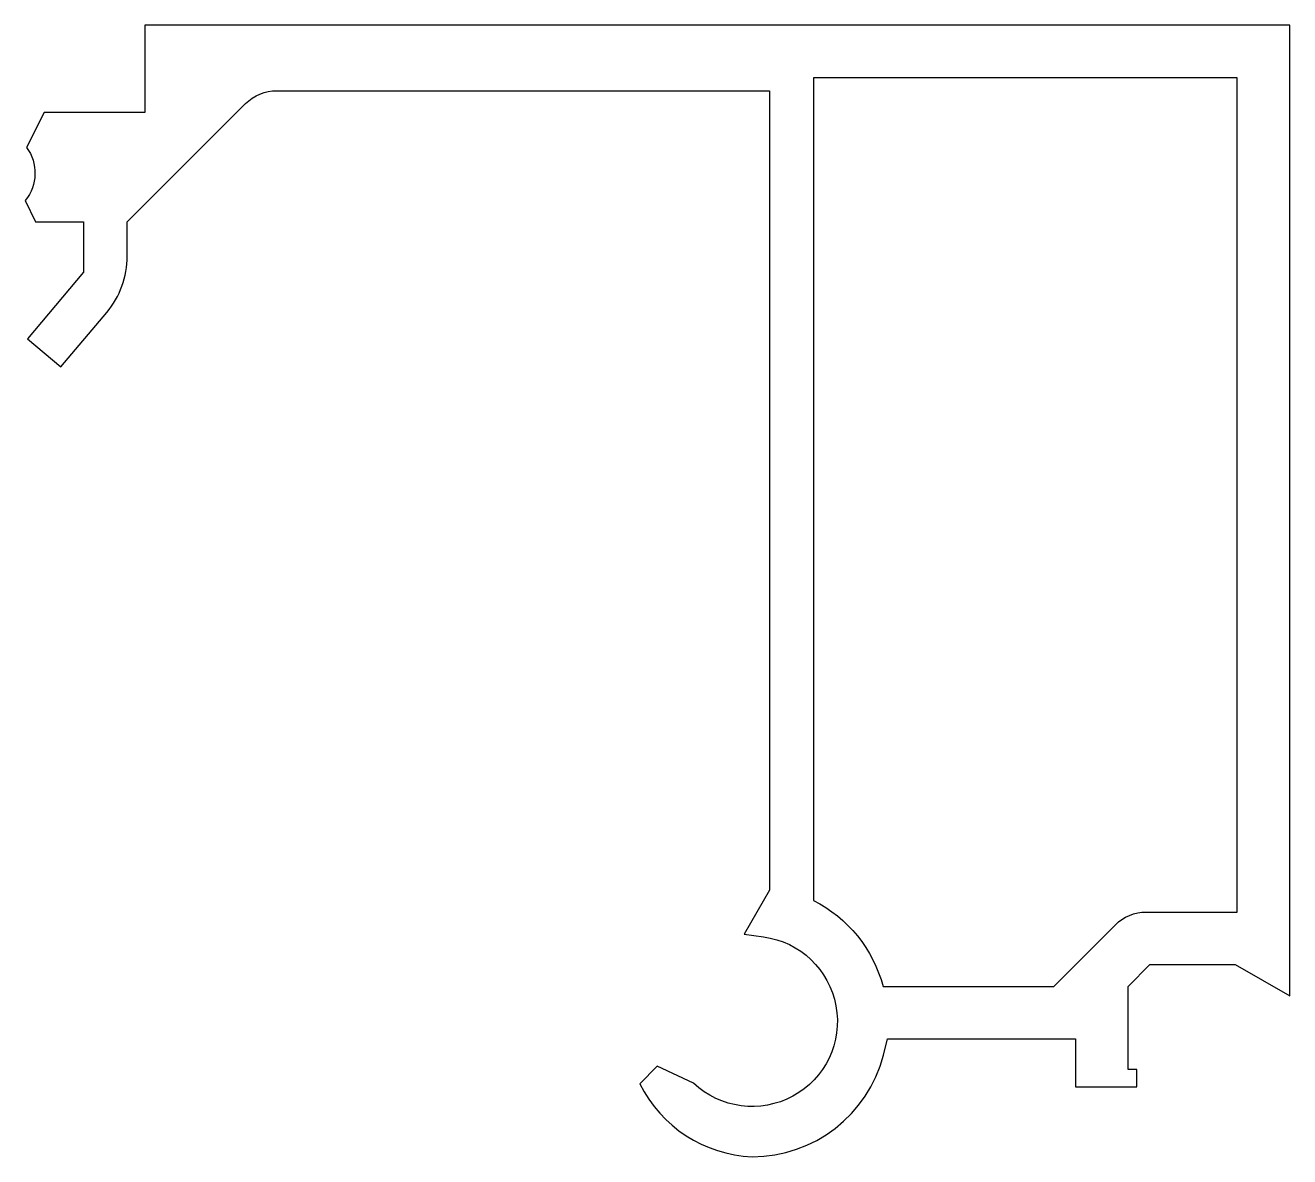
# Model space of a CAD drawing. Header units: millimetres. Extents: x -21.4 to 7.6, y 14.7 to 40.6.
import ezdxf

# ---------------------------------------------------------------- set-up
doc = ezdxf.new("R2010")
doc.units = ezdxf.units.MM

msp = doc.modelspace()

# ---------------------------------------------------------------- linework, layer by layer
for points in [[(-4.321, 20.781), (-4.905, 19.77), (-4.461, 19.711, -1.373176), (-6.061, 16.362), (-6.894, 16.75), (-7.29, 16.345, 0.274409), (-4.721, 14.678, 0.341999), (-1.719, 17.003), (-1.623, 17.378), (2.679, 17.378), (2.679, 16.278), (4.079, 16.278), (4.079, 16.678), (3.879, 16.678), (3.879, 18.578), (4.379, 19.078), (6.333, 19.078), (7.579, 18.359), (7.579, 40.578), (-18.621, 40.578), (-18.621, 38.578), (-20.921, 38.578), (-21.325, 37.784, -0.339409), (-21.354, 36.566), (-21.121, 36.078), (-20.021, 36.078), (-20.021, 34.929), (-21.304, 33.4), (-20.538, 32.757), (-19.489, 34.007, 0.176327), (-19.021, 35.293), (-19.021, 36.078), (-16.314, 38.785, -0.201449), (-15.597, 39.078), (-4.321, 39.078), (-4.321, 20.781)], [(-1.726, 18.578), (2.182, 18.578), (3.589, 19.985, -0.198912), (4.296, 20.278), (6.379, 20.278), (6.379, 39.378), (-3.321, 39.378), (-3.321, 20.544, -0.213458), (-1.726, 18.578)]]:
    msp.add_lwpolyline(points, format="xyb", close=True)

doc.saveas('drawing.dxf')
